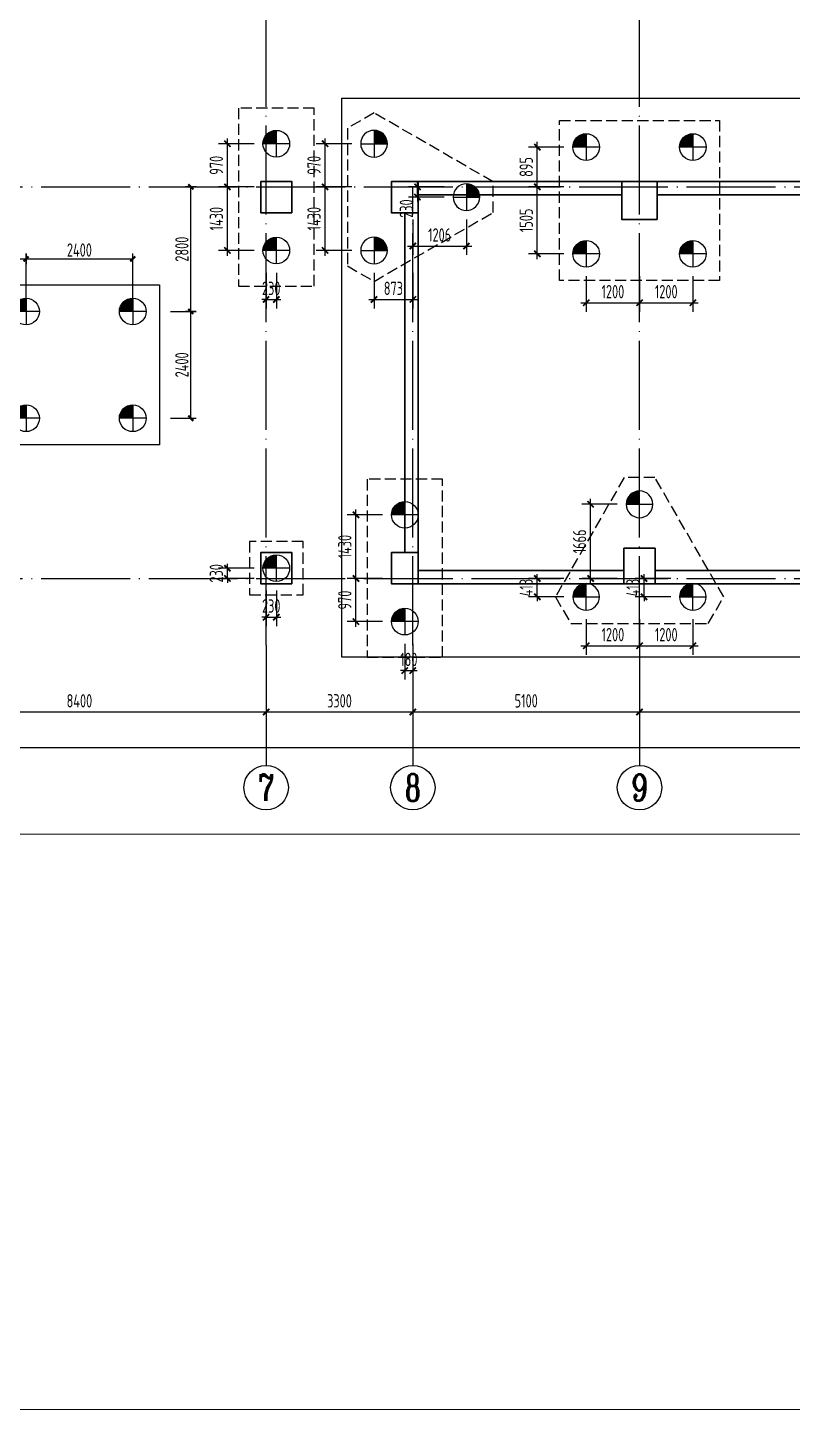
# Model space of a CAD drawing. Extents: x 2430613 to 2739493, y -1540945 to -971137.
# Drawn here: x 2493659 to 2510862, y -1109625 to -1078573 of the extents above; entities that cross this region are included whole.
import ezdxf
from ezdxf.enums import TextEntityAlignment as Align

# ---------------------------------------------------------------- set-up
doc = ezdxf.new("R2010")
doc.units = 0
doc.header["$LTSCALE"] = 1000
doc.header["$MEASUREMENT"] = 0
doc.header["$PDMODE"] = 3
doc.header["$PDSIZE"] = 50
for name, pattern in [('CONTINOUS', [0]), ('DASH', [0.35, 0.25, -0.1]), ('DOTE', [2.42, 2, -0.2, 0.02, -0.2])]:
    doc.linetypes.add(name, pattern=pattern)
doc.layers.get('0').update_dxf_attribs({"linetype": 'CONTINUOUS'})
doc.layers.get('DEFPOINTS').update_dxf_attribs({"linetype": 'CONTINUOUS'})
for name, color, linetype, lineweight in [('0S-墙-线', 30, 'CONTINUOUS', 30), ('0S-柱-线', 50, 'CONTINUOUS', 30), ('0S-轴线编号', 6, 'CONTINOUS', 18)]:
    doc.layers.add(name, color=color, linetype=linetype, lineweight=lineweight)
doc.layers.add('0S-草图', color=9, linetype='CONTINUOUS', lineweight=20, plot=False)
for name, color, linetype in [('600直径桩', 4, 'CONTINUOUS'), ('AXIS', 3, 'CONTINUOUS'), ('BASE_PILE_DIM', 3, 'CONTINUOUS'), ('DIM', 185, 'CONTINUOUS'), ('DOTE', 1, 'DOTE'), ('S1-SLAB-Finstructions', 255, 'CONTINUOUS'), ('承台', 2, 'CONTINUOUS')]:
    doc.layers.add(name, color=color, linetype=linetype)
doc.styles.add('TSSD_Axis', font='complex.shx', dxfattribs={"width": 0.7, "bigfont": 'hztxt.shx'})
doc.styles.add('TSSD_Dimension', font='Tssdeng.shx', dxfattribs={"width": 0.7, "bigfont": 'hztxt.shx'})
doc.dimstyles.new('TSSD_100_100', dxfattribs={"dimtxt": 300, "dimasz": 100, "dimexe": 200, "dimexo": 200, "dimgap": 100, "dimtad": 1, "dimdec": 0, "dimzin": 0, "dimdsep": 46, "dimtxsty": 'TSSD_Dimension', "dimblk": 'ARCHTICK', "dimcen": 0, "dimdle": 120, "dimclrt": 7, "dimazin": 0, "dimtfac": 1, "dimtdec": 0, "dimtix": 1, "dimtmove": 2, "dimatfit": 0, "dimldrblk": 'ARCHTICK', "dimfxl": 1, "dimtolj": 1, "dimtzin": 0, "dimarcsym": 0})
doc.dimstyles.new('TSSD_100_100$0', dxfattribs={"dimtxt": 300, "dimasz": 0.8, "dimexe": 100, "dimexo": 250, "dimgap": 50, "dimtad": 1, "dimrnd": 1, "dimdsep": 46, "dimtxsty": 'TSSD_Dimension', "dimblk1": 'DIMDOT', "dimblk2": 'DIMDOT', "dimsah": 1, "dimcen": 200, "dimdle": 100, "dimclrt": 7, "dimadec": 0, "dimazin": 0, "dimtfac": 1, "dimtix": 1, "dimtmove": 2, "dimatfit": 3, "dimldrblk": 'DIMDOT', "dimfxl": 1, "dimtolj": 1, "dimarcsym": 0})

# ---------------------------------------------------------------- blocks, each defined once
blk = doc.blocks.new('ts_axno')
at = {"color": 0, "linetype": 'ByBlock', "lineweight": -2}
blk.add_circle((0, 0), 0.5, dxfattribs=at)
at = {"color": 0, "linetype": 'ByBlock', "lineweight": -2, "style": 'TSSD_Axis', "width": 0.7}
blk.add_attdef('A', text='', height=0.6, dxfattribs=at).set_placement((0, 0), align=Align.MIDDLE_CENTER)
blk = doc.blocks.new('_ArchTick')
at = {"color": 0, "linetype": 'ByBlock', "const_width": 0.4}
blk.add_lwpolyline([(-0.71, -0.71), (0.71, 0.71)], dxfattribs=at)
blk = doc.blocks.new('*D1076')
at = {"layer": 'AXIS', "color": 0, "lineweight": -2, "transparency": 16777216}
for p, q in [((2490624, -1092552), (2490624, -1094152)), ((2499024, -1092552), (2499024, -1094152)), ((2490504, -1093952), (2499144, -1093952))]:
    blk.add_line(p, q, dxfattribs=at)
at = {"layer": 'DEFPOINTS', "color": 0, "transparency": 16777216}
for p in [(2490624, -1092452), (2499024, -1092452), (2499024, -1093952)]:
    blk.add_point(p, dxfattribs=at)
at = {"layer": 'AXIS', "color": 0, "lineweight": -2, "transparency": 16777216, "xscale": 100, "yscale": 100, "zscale": 100, "rotation": 180}
blk.add_blockref('_ArchTick', (2490624, -1093952), dxfattribs=at)
at = {"layer": 'AXIS', "color": 0, "lineweight": -2, "transparency": 16777216, "xscale": 100, "yscale": 100, "zscale": 100}
blk.add_blockref('_ArchTick', (2499024, -1093952), dxfattribs=at)
at = {"layer": 'AXIS', "color": 7, "transparency": 16777216, "insert": (2494824, -1093702), "char_height": 300, "attachment_point": 5, "style": 'TSSD_Dimension'}
blk.add_mtext('\\A1;8400', dxfattribs=at)
blk = doc.blocks.new('*D1077')
at = {"layer": 'AXIS', "color": 0, "lineweight": -2, "transparency": 16777216}
for p, q in [((2499024, -1092552), (2499024, -1094152)), ((2502324, -1092552), (2502324, -1094152)), ((2498904, -1093952), (2502444, -1093952))]:
    blk.add_line(p, q, dxfattribs=at)
at = {"layer": 'DEFPOINTS', "color": 0, "transparency": 16777216}
for p in [(2499024, -1092452), (2502324, -1092452), (2502324, -1093952)]:
    blk.add_point(p, dxfattribs=at)
at = {"layer": 'AXIS', "color": 0, "lineweight": -2, "transparency": 16777216, "xscale": 100, "yscale": 100, "zscale": 100, "rotation": 180}
blk.add_blockref('_ArchTick', (2499024, -1093952), dxfattribs=at)
at = {"layer": 'AXIS', "color": 0, "lineweight": -2, "transparency": 16777216, "xscale": 100, "yscale": 100, "zscale": 100}
blk.add_blockref('_ArchTick', (2502324, -1093952), dxfattribs=at)
at = {"layer": 'AXIS', "color": 7, "transparency": 16777216, "insert": (2500674, -1093702), "char_height": 300, "attachment_point": 5, "style": 'TSSD_Dimension'}
blk.add_mtext('\\A1;3300', dxfattribs=at)
blk = doc.blocks.new('*D1105')
at = {"layer": 'AXIS', "color": 0, "lineweight": -2, "transparency": 16777216}
for p, q in [((2466124, -1092552), (2466124, -1094952)), ((2569224, -1092552), (2569224, -1094952)), ((2466004, -1094752), (2569344, -1094752))]:
    blk.add_line(p, q, dxfattribs=at)
at = {"layer": 'DEFPOINTS', "color": 0, "transparency": 16777216}
for p in [(2466124, -1092452), (2569224, -1092452), (2569224, -1094752)]:
    blk.add_point(p, dxfattribs=at)
at = {"layer": 'AXIS', "color": 0, "lineweight": -2, "transparency": 16777216, "xscale": 100, "yscale": 100, "zscale": 100, "rotation": 180}
blk.add_blockref('_ArchTick', (2466124, -1094752), dxfattribs=at)
at = {"layer": 'AXIS', "color": 0, "lineweight": -2, "transparency": 16777216, "xscale": 100, "yscale": 100, "zscale": 100}
blk.add_blockref('_ArchTick', (2569224, -1094752), dxfattribs=at)
at = {"layer": 'AXIS', "color": 7, "transparency": 16777216, "insert": (2517674, -1094502), "char_height": 300, "attachment_point": 5, "style": 'TSSD_Dimension'}
blk.add_mtext('\\A1;103100', dxfattribs=at)
blk = doc.blocks.new('*D1138')
at = {"layer": 'AXIS', "color": 0, "lineweight": -2, "transparency": 16777216}
for p, q in [((2502324, -1092552), (2502324, -1094152)), ((2507424, -1092552), (2507424, -1094152)), ((2502204, -1093952), (2507544, -1093952))]:
    blk.add_line(p, q, dxfattribs=at)
at = {"layer": 'DEFPOINTS', "color": 0, "transparency": 16777216}
for p in [(2502324, -1092452), (2507424, -1092452), (2507424, -1093952)]:
    blk.add_point(p, dxfattribs=at)
at = {"layer": 'AXIS', "color": 0, "lineweight": -2, "transparency": 16777216, "xscale": 100, "yscale": 100, "zscale": 100, "rotation": 180}
blk.add_blockref('_ArchTick', (2502324, -1093952), dxfattribs=at)
at = {"layer": 'AXIS', "color": 0, "lineweight": -2, "transparency": 16777216, "xscale": 100, "yscale": 100, "zscale": 100}
blk.add_blockref('_ArchTick', (2507424, -1093952), dxfattribs=at)
at = {"layer": 'AXIS', "color": 7, "transparency": 16777216, "insert": (2504874, -1093702), "char_height": 300, "attachment_point": 5, "style": 'TSSD_Dimension'}
blk.add_mtext('\\A1;5100', dxfattribs=at)
blk = doc.blocks.new('*D1139')
at = {"layer": 'AXIS', "color": 0, "lineweight": -2, "transparency": 16777216}
for p, q in [((2507424, -1092552), (2507424, -1094152)), ((2515824, -1092552), (2515824, -1094152)), ((2507304, -1093952), (2515944, -1093952))]:
    blk.add_line(p, q, dxfattribs=at)
at = {"layer": 'DEFPOINTS', "color": 0, "transparency": 16777216}
for p in [(2507424, -1092452), (2515824, -1092452), (2515824, -1093952)]:
    blk.add_point(p, dxfattribs=at)
at = {"layer": 'AXIS', "color": 0, "lineweight": -2, "transparency": 16777216, "xscale": 100, "yscale": 100, "zscale": 100, "rotation": 180}
blk.add_blockref('_ArchTick', (2507424, -1093952), dxfattribs=at)
at = {"layer": 'AXIS', "color": 0, "lineweight": -2, "transparency": 16777216, "xscale": 100, "yscale": 100, "zscale": 100}
blk.add_blockref('_ArchTick', (2515824, -1093952), dxfattribs=at)
at = {"layer": 'AXIS', "color": 7, "transparency": 16777216, "insert": (2511624, -1093702), "char_height": 300, "attachment_point": 5, "style": 'TSSD_Dimension'}
blk.add_mtext('\\A1;8400', dxfattribs=at)
blk = doc.blocks.new('600Z')
at = {"layer": '600直径桩'}
h = blk.add_hatch(color=6, dxfattribs=at)
h.dxf.hatch_style = 1
h.paths.add_polyline_path([(-204995, -2276684, 0.414214), (-205295, -2276984), (-204995, -2276984)])
at = {"layer": '600直径桩', "color": 6}
for p, q in [((-204995, -2276684), (-204995, -2277284)), ((-204695, -2276984), (-205295, -2276984))]:
    blk.add_line(p, q, dxfattribs=at)
blk.add_circle((-204995, -2276984), 300, dxfattribs=at)
blk = doc.blocks.new('*D1764')
at = {"layer": 'BASE_PILE_DIM', "color": 0, "lineweight": -2, "transparency": 16777216}
for p, q in [((2502144, -1092422), (2502144, -1093222)), ((2502324, -1092422), (2502324, -1093222)), ((2502144, -1093022), (2502044, -1093022)), ((2502144, -1093022), (2502324, -1093022)), ((2502324, -1093022), (2502424, -1093022))]:
    blk.add_line(p, q, dxfattribs=at)
at = {"layer": 'DEFPOINTS', "color": 0, "transparency": 16777216}
for p in [(2502144, -1092222), (2502324, -1092222), (2502324, -1093022)]:
    blk.add_point(p, dxfattribs=at)
at = {"layer": 'BASE_PILE_DIM', "color": 0, "lineweight": -2, "transparency": 16777216, "xscale": 100, "yscale": 100, "zscale": 100}
blk.add_blockref('_ArchTick', (2502144, -1093022), dxfattribs=at)
at = {"layer": 'BASE_PILE_DIM', "color": 0, "lineweight": -2, "transparency": 16777216, "xscale": 100, "yscale": 100, "zscale": 100, "rotation": 180}
blk.add_blockref('_ArchTick', (2502324, -1093022), dxfattribs=at)
at = {"layer": 'BASE_PILE_DIM', "color": 7, "transparency": 16777216, "insert": (2502234, -1092772), "char_height": 300, "attachment_point": 5, "style": 'TSSD_Dimension'}
blk.add_mtext('\\A1;180', dxfattribs=at)
blk = doc.blocks.new('*D1765')
at = {"layer": 'BASE_PILE_DIM', "color": 0, "lineweight": -2, "transparency": 16777216}
for p, q in [((2498754, -1090722), (2497954, -1090722)), ((2498154, -1090722), (2498154, -1090622)), ((2498154, -1090952), (2498154, -1090722)), ((2498754, -1090952), (2497954, -1090952)), ((2498154, -1090952), (2498154, -1091052))]:
    blk.add_line(p, q, dxfattribs=at)
at = {"layer": 'DEFPOINTS', "color": 0, "transparency": 16777216}
for p in [(2498154, -1090722), (2498954, -1090722), (2498954, -1090952)]:
    blk.add_point(p, dxfattribs=at)
at = {"layer": 'BASE_PILE_DIM', "color": 0, "lineweight": -2, "transparency": 16777216, "xscale": 100, "yscale": 100, "zscale": 100}
for p, rotation in [((2498154, -1090722), 270), ((2498154, -1090952), 90)]:
    blk.add_blockref('_ArchTick', p, dxfattribs=dict(at, rotation=rotation))
at = {"layer": 'BASE_PILE_DIM', "color": 7, "transparency": 16777216, "insert": (2497904, -1090837), "char_height": 300, "attachment_point": 5, "rotation": 90, "style": 'TSSD_Dimension'}
blk.add_mtext('\\A1;230', dxfattribs=at)
blk = doc.blocks.new('*D1766')
at = {"layer": 'BASE_PILE_DIM', "color": 0, "lineweight": -2, "transparency": 16777216}
for p, q in [((2499024, -1091222), (2499024, -1092022)), ((2499254, -1091222), (2499254, -1092022)), ((2499024, -1091822), (2498924, -1091822)), ((2499024, -1091822), (2499254, -1091822)), ((2499254, -1091822), (2499354, -1091822))]:
    blk.add_line(p, q, dxfattribs=at)
at = {"layer": 'DEFPOINTS', "color": 0, "transparency": 16777216}
for p in [(2499024, -1091022), (2499254, -1091022), (2499254, -1091822)]:
    blk.add_point(p, dxfattribs=at)
at = {"layer": 'BASE_PILE_DIM', "color": 0, "lineweight": -2, "transparency": 16777216, "xscale": 100, "yscale": 100, "zscale": 100}
blk.add_blockref('_ArchTick', (2499024, -1091822), dxfattribs=at)
at = {"layer": 'BASE_PILE_DIM', "color": 0, "lineweight": -2, "transparency": 16777216, "xscale": 100, "yscale": 100, "zscale": 100, "rotation": 180}
blk.add_blockref('_ArchTick', (2499254, -1091822), dxfattribs=at)
at = {"layer": 'BASE_PILE_DIM', "color": 7, "transparency": 16777216, "insert": (2499139, -1091572), "char_height": 300, "attachment_point": 5, "style": 'TSSD_Dimension'}
blk.add_mtext('\\A1;230', dxfattribs=at)
blk = doc.blocks.new('*D1804')
at = {"layer": 'BASE_PILE_DIM', "color": 0, "lineweight": -2, "transparency": 16777216}
for p, q in [((2507424, -1084157), (2507424, -1084957)), ((2508624, -1084157), (2508624, -1084957)), ((2507304, -1084757), (2508744, -1084757))]:
    blk.add_line(p, q, dxfattribs=at)
at = {"layer": 'DEFPOINTS', "color": 0, "transparency": 16777216}
for p in [(2507424, -1083957), (2508624, -1083957), (2508624, -1084757)]:
    blk.add_point(p, dxfattribs=at)
at = {"layer": 'BASE_PILE_DIM', "color": 0, "lineweight": -2, "transparency": 16777216, "xscale": 100, "yscale": 100, "zscale": 100, "rotation": 180}
blk.add_blockref('_ArchTick', (2507424, -1084757), dxfattribs=at)
at = {"layer": 'BASE_PILE_DIM', "color": 0, "lineweight": -2, "transparency": 16777216, "xscale": 100, "yscale": 100, "zscale": 100}
blk.add_blockref('_ArchTick', (2508624, -1084757), dxfattribs=at)
at = {"layer": 'BASE_PILE_DIM', "color": 7, "transparency": 16777216, "insert": (2508024, -1084507), "char_height": 300, "attachment_point": 5, "style": 'TSSD_Dimension'}
blk.add_mtext('\\A1;1200', dxfattribs=at)
blk = doc.blocks.new('*D1805')
at = {"layer": 'BASE_PILE_DIM', "color": 0, "lineweight": -2, "transparency": 16777216}
for p, q in [((2505124, -1083777), (2505124, -1082032)), ((2505724, -1082152), (2504924, -1082152)), ((2505724, -1083657), (2504924, -1083657))]:
    blk.add_line(p, q, dxfattribs=at)
at = {"layer": 'DEFPOINTS', "color": 0, "transparency": 16777216}
for p in [(2505124, -1082152), (2505924, -1082152), (2505924, -1083657)]:
    blk.add_point(p, dxfattribs=at)
at = {"layer": 'BASE_PILE_DIM', "color": 0, "lineweight": -2, "transparency": 16777216, "xscale": 100, "yscale": 100, "zscale": 100}
for p, rotation in [((2505124, -1082152), 90), ((2505124, -1083657), 270)]:
    blk.add_blockref('_ArchTick', p, dxfattribs=dict(at, rotation=rotation))
at = {"layer": 'BASE_PILE_DIM', "color": 7, "transparency": 16777216, "insert": (2504874, -1082905), "char_height": 300, "attachment_point": 5, "rotation": 90, "style": 'TSSD_Dimension'}
blk.add_mtext('\\A1;1505', dxfattribs=at)
blk = doc.blocks.new('*D1806')
at = {"layer": 'BASE_PILE_DIM', "color": 0, "lineweight": -2, "transparency": 16777216}
for p, q in [((2506224, -1084157), (2506224, -1084957)), ((2507424, -1084157), (2507424, -1084957)), ((2506104, -1084757), (2507544, -1084757))]:
    blk.add_line(p, q, dxfattribs=at)
at = {"layer": 'DEFPOINTS', "color": 0, "transparency": 16777216}
for p in [(2506224, -1083957), (2507424, -1083957), (2507424, -1084757)]:
    blk.add_point(p, dxfattribs=at)
at = {"layer": 'BASE_PILE_DIM', "color": 0, "lineweight": -2, "transparency": 16777216, "xscale": 100, "yscale": 100, "zscale": 100, "rotation": 180}
blk.add_blockref('_ArchTick', (2506224, -1084757), dxfattribs=at)
at = {"layer": 'BASE_PILE_DIM', "color": 0, "lineweight": -2, "transparency": 16777216, "xscale": 100, "yscale": 100, "zscale": 100}
blk.add_blockref('_ArchTick', (2507424, -1084757), dxfattribs=at)
at = {"layer": 'BASE_PILE_DIM', "color": 7, "transparency": 16777216, "insert": (2506824, -1084507), "char_height": 300, "attachment_point": 5, "style": 'TSSD_Dimension'}
blk.add_mtext('\\A1;1200', dxfattribs=at)
blk = doc.blocks.new('*D1807')
at = {"layer": 'BASE_PILE_DIM', "color": 0, "lineweight": -2, "transparency": 16777216}
for p, q in [((2505124, -1082272), (2505124, -1081137)), ((2505724, -1081257), (2504924, -1081257)), ((2505724, -1082152), (2504924, -1082152))]:
    blk.add_line(p, q, dxfattribs=at)
at = {"layer": 'DEFPOINTS', "color": 0, "transparency": 16777216}
for p in [(2505124, -1081257), (2505924, -1081257), (2505924, -1082152)]:
    blk.add_point(p, dxfattribs=at)
at = {"layer": 'BASE_PILE_DIM', "color": 0, "lineweight": -2, "transparency": 16777216, "xscale": 100, "yscale": 100, "zscale": 100}
for p, rotation in [((2505124, -1081257), 90), ((2505124, -1082152), 270)]:
    blk.add_blockref('_ArchTick', p, dxfattribs=dict(at, rotation=rotation))
at = {"layer": 'BASE_PILE_DIM', "color": 7, "transparency": 16777216, "insert": (2504874, -1081705), "char_height": 300, "attachment_point": 5, "rotation": 90, "style": 'TSSD_Dimension'}
blk.add_mtext('\\A1;895', dxfattribs=at)
blk = doc.blocks.new('*D1808')
at = {"layer": 'BASE_PILE_DIM', "color": 0, "lineweight": -2, "transparency": 16777216}
for p, q in [((2498154, -1083702), (2498154, -1082032)), ((2498754, -1082152), (2497954, -1082152)), ((2498754, -1083582), (2497954, -1083582))]:
    blk.add_line(p, q, dxfattribs=at)
at = {"layer": 'DEFPOINTS', "color": 0, "transparency": 16777216}
for p in [(2498154, -1082152), (2498954, -1082152), (2498954, -1083582)]:
    blk.add_point(p, dxfattribs=at)
at = {"layer": 'BASE_PILE_DIM', "color": 0, "lineweight": -2, "transparency": 16777216, "xscale": 100, "yscale": 100, "zscale": 100}
for p, rotation in [((2498154, -1082152), 90), ((2498154, -1083582), 270)]:
    blk.add_blockref('_ArchTick', p, dxfattribs=dict(at, rotation=rotation))
at = {"layer": 'BASE_PILE_DIM', "color": 7, "transparency": 16777216, "insert": (2497904, -1082867), "char_height": 300, "attachment_point": 5, "rotation": 90, "style": 'TSSD_Dimension'}
blk.add_mtext('\\A1;1430', dxfattribs=at)
blk = doc.blocks.new('*D1809')
at = {"layer": 'BASE_PILE_DIM', "color": 0, "lineweight": -2, "transparency": 16777216}
for p, q in [((2499024, -1084082), (2499024, -1084882)), ((2499254, -1084082), (2499254, -1084882)), ((2499024, -1084682), (2498924, -1084682)), ((2499024, -1084682), (2499254, -1084682)), ((2499254, -1084682), (2499354, -1084682))]:
    blk.add_line(p, q, dxfattribs=at)
at = {"layer": 'DEFPOINTS', "color": 0, "transparency": 16777216}
for p in [(2499024, -1083882), (2499254, -1083882), (2499254, -1084682)]:
    blk.add_point(p, dxfattribs=at)
at = {"layer": 'BASE_PILE_DIM', "color": 0, "lineweight": -2, "transparency": 16777216, "xscale": 100, "yscale": 100, "zscale": 100}
blk.add_blockref('_ArchTick', (2499024, -1084682), dxfattribs=at)
at = {"layer": 'BASE_PILE_DIM', "color": 0, "lineweight": -2, "transparency": 16777216, "xscale": 100, "yscale": 100, "zscale": 100, "rotation": 180}
blk.add_blockref('_ArchTick', (2499254, -1084682), dxfattribs=at)
at = {"layer": 'BASE_PILE_DIM', "color": 7, "transparency": 16777216, "insert": (2499139, -1084432), "char_height": 300, "attachment_point": 5, "style": 'TSSD_Dimension'}
blk.add_mtext('\\A1;230', dxfattribs=at)
blk = doc.blocks.new('*D1810')
at = {"layer": 'BASE_PILE_DIM', "color": 0, "lineweight": -2, "transparency": 16777216}
for p, q in [((2498754, -1081182), (2497954, -1081182)), ((2498154, -1082272), (2498154, -1081062)), ((2498754, -1082152), (2497954, -1082152))]:
    blk.add_line(p, q, dxfattribs=at)
at = {"layer": 'DEFPOINTS', "color": 0, "transparency": 16777216}
for p in [(2498154, -1081182), (2498954, -1081182), (2498954, -1082152)]:
    blk.add_point(p, dxfattribs=at)
at = {"layer": 'BASE_PILE_DIM', "color": 0, "lineweight": -2, "transparency": 16777216, "xscale": 100, "yscale": 100, "zscale": 100}
for p, rotation in [((2498154, -1081182), 90), ((2498154, -1082152), 270)]:
    blk.add_blockref('_ArchTick', p, dxfattribs=dict(at, rotation=rotation))
at = {"layer": 'BASE_PILE_DIM', "color": 7, "transparency": 16777216, "insert": (2497904, -1081667), "char_height": 300, "attachment_point": 5, "rotation": 90, "style": 'TSSD_Dimension'}
blk.add_mtext('\\A1;970', dxfattribs=at)
blk = doc.blocks.new('*D1960')
at = {"layer": 'BASE_PILE_DIM', "color": 0, "lineweight": -2, "transparency": 16777216}
for p, q in [((2502429, -1082152), (2502429, -1082052)), ((2503029, -1082152), (2502229, -1082152)), ((2503029, -1082382), (2502229, -1082382)), ((2502429, -1082382), (2502429, -1082152)), ((2502429, -1082382), (2502429, -1082482))]:
    blk.add_line(p, q, dxfattribs=at)
at = {"layer": 'DEFPOINTS', "color": 0, "transparency": 16777216}
for p in [(2502429, -1082152), (2503229, -1082152), (2503229, -1082382)]:
    blk.add_point(p, dxfattribs=at)
at = {"layer": 'BASE_PILE_DIM', "color": 0, "lineweight": -2, "transparency": 16777216, "xscale": 100, "yscale": 100, "zscale": 100}
for p, rotation in [((2502429, -1082152), 270), ((2502429, -1082382), 90)]:
    blk.add_blockref('_ArchTick', p, dxfattribs=dict(at, rotation=rotation))
at = {"layer": 'BASE_PILE_DIM', "color": 7, "transparency": 16777216, "insert": (2502179, -1082640), "char_height": 300, "attachment_point": 5, "rotation": 90, "style": 'TSSD_Dimension'}
blk.add_mtext('\\A1;230', dxfattribs=at)
blk = doc.blocks.new('*D1961')
at = {"layer": 'BASE_PILE_DIM', "color": 0, "lineweight": -2, "transparency": 16777216}
for p, q in [((2502324, -1082882), (2502324, -1083682)), ((2503529, -1082882), (2503529, -1083682)), ((2502204, -1083482), (2503649, -1083482))]:
    blk.add_line(p, q, dxfattribs=at)
at = {"layer": 'DEFPOINTS', "color": 0, "transparency": 16777216}
for p in [(2502324, -1082682), (2503529, -1082682), (2503529, -1083482)]:
    blk.add_point(p, dxfattribs=at)
at = {"layer": 'BASE_PILE_DIM', "color": 0, "lineweight": -2, "transparency": 16777216, "xscale": 100, "yscale": 100, "zscale": 100, "rotation": 180}
blk.add_blockref('_ArchTick', (2502324, -1083482), dxfattribs=at)
at = {"layer": 'BASE_PILE_DIM', "color": 0, "lineweight": -2, "transparency": 16777216, "xscale": 100, "yscale": 100, "zscale": 100}
blk.add_blockref('_ArchTick', (2503529, -1083482), dxfattribs=at)
at = {"layer": 'BASE_PILE_DIM', "color": 7, "transparency": 16777216, "insert": (2502926, -1083232), "char_height": 300, "attachment_point": 5, "style": 'TSSD_Dimension'}
blk.add_mtext('\\A1;1206', dxfattribs=at)
blk = doc.blocks.new('*D1962')
at = {"layer": 'BASE_PILE_DIM', "color": 0, "lineweight": -2, "transparency": 16777216}
for p, q in [((2500351, -1083702), (2500351, -1082032)), ((2500951, -1082152), (2500151, -1082152)), ((2500951, -1083582), (2500151, -1083582))]:
    blk.add_line(p, q, dxfattribs=at)
at = {"layer": 'DEFPOINTS', "color": 0, "transparency": 16777216}
for p in [(2500351, -1082152), (2501151, -1082152), (2501151, -1083582)]:
    blk.add_point(p, dxfattribs=at)
at = {"layer": 'BASE_PILE_DIM', "color": 0, "lineweight": -2, "transparency": 16777216, "xscale": 100, "yscale": 100, "zscale": 100}
for p, rotation in [((2500351, -1082152), 90), ((2500351, -1083582), 270)]:
    blk.add_blockref('_ArchTick', p, dxfattribs=dict(at, rotation=rotation))
at = {"layer": 'BASE_PILE_DIM', "color": 7, "transparency": 16777216, "insert": (2500101, -1082867), "char_height": 300, "attachment_point": 5, "rotation": 90, "style": 'TSSD_Dimension'}
blk.add_mtext('\\A1;1430', dxfattribs=at)
blk = doc.blocks.new('*D1963')
at = {"layer": 'BASE_PILE_DIM', "color": 0, "lineweight": -2, "transparency": 16777216}
for p, q in [((2501451, -1084082), (2501451, -1084882)), ((2502324, -1084082), (2502324, -1084882)), ((2501331, -1084682), (2502444, -1084682))]:
    blk.add_line(p, q, dxfattribs=at)
at = {"layer": 'DEFPOINTS', "color": 0, "transparency": 16777216}
for p in [(2501451, -1083882), (2502324, -1083882), (2502324, -1084682)]:
    blk.add_point(p, dxfattribs=at)
at = {"layer": 'BASE_PILE_DIM', "color": 0, "lineweight": -2, "transparency": 16777216, "xscale": 100, "yscale": 100, "zscale": 100, "rotation": 180}
blk.add_blockref('_ArchTick', (2501451, -1084682), dxfattribs=at)
at = {"layer": 'BASE_PILE_DIM', "color": 0, "lineweight": -2, "transparency": 16777216, "xscale": 100, "yscale": 100, "zscale": 100}
blk.add_blockref('_ArchTick', (2502324, -1084682), dxfattribs=at)
at = {"layer": 'BASE_PILE_DIM', "color": 7, "transparency": 16777216, "insert": (2501887, -1084432), "char_height": 300, "attachment_point": 5, "style": 'TSSD_Dimension'}
blk.add_mtext('\\A1;873', dxfattribs=at)
blk = doc.blocks.new('*D1964')
at = {"layer": 'BASE_PILE_DIM', "color": 0, "lineweight": -2, "transparency": 16777216}
for p, q in [((2500951, -1081182), (2500151, -1081182)), ((2500351, -1082272), (2500351, -1081062)), ((2500951, -1082152), (2500151, -1082152))]:
    blk.add_line(p, q, dxfattribs=at)
at = {"layer": 'DEFPOINTS', "color": 0, "transparency": 16777216}
for p in [(2500351, -1081182), (2501151, -1081182), (2501151, -1082152)]:
    blk.add_point(p, dxfattribs=at)
at = {"layer": 'BASE_PILE_DIM', "color": 0, "lineweight": -2, "transparency": 16777216, "xscale": 100, "yscale": 100, "zscale": 100}
for p, rotation in [((2500351, -1081182), 90), ((2500351, -1082152), 270)]:
    blk.add_blockref('_ArchTick', p, dxfattribs=dict(at, rotation=rotation))
at = {"layer": 'BASE_PILE_DIM', "color": 7, "transparency": 16777216, "insert": (2500101, -1081667), "char_height": 300, "attachment_point": 5, "rotation": 90, "style": 'TSSD_Dimension'}
blk.add_mtext('\\A1;970', dxfattribs=at)
blk = doc.blocks.new('*D1974')
at = {"layer": 'BASE_PILE_DIM', "color": 0, "lineweight": -2, "transparency": 16777216}
for p, q in [((2506924, -1089286), (2506124, -1089286)), ((2506324, -1091072), (2506324, -1089166)), ((2506924, -1090952), (2506124, -1090952))]:
    blk.add_line(p, q, dxfattribs=at)
at = {"layer": 'DEFPOINTS', "color": 0, "transparency": 16777216}
for p in [(2506324, -1089286), (2507124, -1089286), (2507124, -1090952)]:
    blk.add_point(p, dxfattribs=at)
at = {"layer": 'BASE_PILE_DIM', "color": 0, "lineweight": -2, "transparency": 16777216, "xscale": 100, "yscale": 100, "zscale": 100}
for p, rotation in [((2506324, -1089286), 90), ((2506324, -1090952), 270)]:
    blk.add_blockref('_ArchTick', p, dxfattribs=dict(at, rotation=rotation))
at = {"layer": 'BASE_PILE_DIM', "color": 7, "transparency": 16777216, "insert": (2506074, -1090119), "char_height": 300, "attachment_point": 5, "rotation": 90, "style": 'TSSD_Dimension'}
blk.add_mtext('\\A1;1666', dxfattribs=at)
blk = doc.blocks.new('*D1975')
at = {"layer": 'BASE_PILE_DIM', "color": 0, "lineweight": -2, "transparency": 16777216}
for p, q in [((2508124, -1090952), (2507324, -1090952)), ((2507524, -1090952), (2507524, -1090852)), ((2507524, -1091365), (2507524, -1090952)), ((2508124, -1091365), (2507324, -1091365)), ((2507524, -1091365), (2507524, -1091465))]:
    blk.add_line(p, q, dxfattribs=at)
at = {"layer": 'DEFPOINTS', "color": 0, "transparency": 16777216}
for p in [(2507524, -1090952), (2508324, -1090952), (2508324, -1091365)]:
    blk.add_point(p, dxfattribs=at)
at = {"layer": 'BASE_PILE_DIM', "color": 0, "lineweight": -2, "transparency": 16777216, "xscale": 100, "yscale": 100, "zscale": 100}
for p, rotation in [((2507524, -1090952), 270), ((2507524, -1091365), 90)]:
    blk.add_blockref('_ArchTick', p, dxfattribs=dict(at, rotation=rotation))
at = {"layer": 'BASE_PILE_DIM', "color": 7, "transparency": 16777216, "insert": (2507274, -1091159), "char_height": 300, "attachment_point": 5, "rotation": 90, "style": 'TSSD_Dimension'}
blk.add_mtext('\\A1;413', dxfattribs=at)
blk = doc.blocks.new('*D1976')
at = {"layer": 'BASE_PILE_DIM', "color": 0, "lineweight": -2, "transparency": 16777216}
for p, q in [((2507424, -1091865), (2507424, -1092665)), ((2508624, -1091865), (2508624, -1092665)), ((2507304, -1092465), (2508744, -1092465))]:
    blk.add_line(p, q, dxfattribs=at)
at = {"layer": 'DEFPOINTS', "color": 0, "transparency": 16777216}
for p in [(2507424, -1091665), (2508624, -1091665), (2508624, -1092465)]:
    blk.add_point(p, dxfattribs=at)
at = {"layer": 'BASE_PILE_DIM', "color": 0, "lineweight": -2, "transparency": 16777216, "xscale": 100, "yscale": 100, "zscale": 100, "rotation": 180}
blk.add_blockref('_ArchTick', (2507424, -1092465), dxfattribs=at)
at = {"layer": 'BASE_PILE_DIM', "color": 0, "lineweight": -2, "transparency": 16777216, "xscale": 100, "yscale": 100, "zscale": 100}
blk.add_blockref('_ArchTick', (2508624, -1092465), dxfattribs=at)
at = {"layer": 'BASE_PILE_DIM', "color": 7, "transparency": 16777216, "insert": (2508024, -1092215), "char_height": 300, "attachment_point": 5, "style": 'TSSD_Dimension'}
blk.add_mtext('\\A1;1200', dxfattribs=at)
blk = doc.blocks.new('*D1977')
at = {"layer": 'BASE_PILE_DIM', "color": 0, "lineweight": -2, "transparency": 16777216}
for p, q in [((2505724, -1090952), (2504924, -1090952)), ((2505124, -1090952), (2505124, -1090852)), ((2505124, -1091365), (2505124, -1090952)), ((2505724, -1091365), (2504924, -1091365)), ((2505124, -1091365), (2505124, -1091465))]:
    blk.add_line(p, q, dxfattribs=at)
at = {"layer": 'DEFPOINTS', "color": 0, "transparency": 16777216}
for p in [(2505124, -1090952), (2505924, -1090952), (2505924, -1091365)]:
    blk.add_point(p, dxfattribs=at)
at = {"layer": 'BASE_PILE_DIM', "color": 0, "lineweight": -2, "transparency": 16777216, "xscale": 100, "yscale": 100, "zscale": 100}
for p, rotation in [((2505124, -1090952), 270), ((2505124, -1091365), 90)]:
    blk.add_blockref('_ArchTick', p, dxfattribs=dict(at, rotation=rotation))
at = {"layer": 'BASE_PILE_DIM', "color": 7, "transparency": 16777216, "insert": (2504874, -1091159), "char_height": 300, "attachment_point": 5, "rotation": 90, "style": 'TSSD_Dimension'}
blk.add_mtext('\\A1;413', dxfattribs=at)
blk = doc.blocks.new('*D1978')
at = {"layer": 'BASE_PILE_DIM', "color": 0, "lineweight": -2, "transparency": 16777216}
for p, q in [((2506224, -1091865), (2506224, -1092665)), ((2507424, -1091865), (2507424, -1092665)), ((2506104, -1092465), (2507544, -1092465))]:
    blk.add_line(p, q, dxfattribs=at)
at = {"layer": 'DEFPOINTS', "color": 0, "transparency": 16777216}
for p in [(2506224, -1091665), (2507424, -1091665), (2507424, -1092465)]:
    blk.add_point(p, dxfattribs=at)
at = {"layer": 'BASE_PILE_DIM', "color": 0, "lineweight": -2, "transparency": 16777216, "xscale": 100, "yscale": 100, "zscale": 100, "rotation": 180}
blk.add_blockref('_ArchTick', (2506224, -1092465), dxfattribs=at)
at = {"layer": 'BASE_PILE_DIM', "color": 0, "lineweight": -2, "transparency": 16777216, "xscale": 100, "yscale": 100, "zscale": 100}
blk.add_blockref('_ArchTick', (2507424, -1092465), dxfattribs=at)
at = {"layer": 'BASE_PILE_DIM', "color": 7, "transparency": 16777216, "insert": (2506824, -1092215), "char_height": 300, "attachment_point": 5, "style": 'TSSD_Dimension'}
blk.add_mtext('\\A1;1200', dxfattribs=at)
blk = doc.blocks.new('*D2832')
at = {"layer": 'BASE_PILE_DIM', "color": 0, "lineweight": -2, "transparency": 16777216}
for p, q in [((2501044, -1092042), (2501044, -1090832)), ((2501644, -1090952), (2500844, -1090952)), ((2501644, -1091922), (2500844, -1091922))]:
    blk.add_line(p, q, dxfattribs=at)
at = {"layer": 'DEFPOINTS', "color": 0, "transparency": 16777216}
for p in [(2501044, -1090952), (2501844, -1090952), (2501844, -1091922)]:
    blk.add_point(p, dxfattribs=at)
at = {"layer": 'BASE_PILE_DIM', "color": 0, "lineweight": -2, "transparency": 16777216, "xscale": 100, "yscale": 100, "zscale": 100}
for p, rotation in [((2501044, -1090952), 90), ((2501044, -1091922), 270)]:
    blk.add_blockref('_ArchTick', p, dxfattribs=dict(at, rotation=rotation))
at = {"layer": 'BASE_PILE_DIM', "color": 7, "transparency": 16777216, "insert": (2500794, -1091437), "char_height": 300, "attachment_point": 5, "rotation": 90, "style": 'TSSD_Dimension'}
blk.add_mtext('\\A1;970', dxfattribs=at)
blk = doc.blocks.new('*D2833')
at = {"layer": 'BASE_PILE_DIM', "color": 0, "lineweight": -2, "transparency": 16777216}
for p, q in [((2501644, -1089522), (2500844, -1089522)), ((2501044, -1091072), (2501044, -1089402)), ((2501644, -1090952), (2500844, -1090952))]:
    blk.add_line(p, q, dxfattribs=at)
at = {"layer": 'DEFPOINTS', "color": 0, "transparency": 16777216}
for p in [(2501044, -1089522), (2501844, -1089522), (2501844, -1090952)]:
    blk.add_point(p, dxfattribs=at)
at = {"layer": 'BASE_PILE_DIM', "color": 0, "lineweight": -2, "transparency": 16777216, "xscale": 100, "yscale": 100, "zscale": 100}
for p, rotation in [((2501044, -1089522), 90), ((2501044, -1090952), 270)]:
    blk.add_blockref('_ArchTick', p, dxfattribs=dict(at, rotation=rotation))
at = {"layer": 'BASE_PILE_DIM', "color": 7, "transparency": 16777216, "insert": (2500794, -1090237), "char_height": 300, "attachment_point": 5, "rotation": 90, "style": 'TSSD_Dimension'}
blk.add_mtext('\\A1;1430', dxfattribs=at)
blk = doc.blocks.new('DIMDOT')
blk.add_line((0, -150), (0, 150))
at = {"const_width": 60}
blk.add_lwpolyline([(-71, -71), (71, 71)], dxfattribs=at)
blk = doc.blocks.new('*D2911')
at = {"layer": 'DEFPOINTS', "color": 0, "transparency": 16777216}
for p in [(2496624, -1084952), (2497329, -1084952), (2496624, -1087352)]:
    blk.add_point(p, dxfattribs=at)
at = {"layer": 'DIM', "color": 0, "lineweight": -2, "transparency": 16777216}
for p, q in [((2496874, -1084952), (2497429, -1084952)), ((2497329, -1087351), (2497329, -1084953)), ((2496874, -1087352), (2497429, -1087352))]:
    blk.add_line(p, q, dxfattribs=at)
at = {"layer": 'DIM', "color": 0, "lineweight": -2, "transparency": 16777216, "xscale": 0.8, "yscale": 0.8, "zscale": 0.8}
for p, rotation in [((2497329, -1084952), 90), ((2497329, -1087352), 270)]:
    blk.add_blockref('DIMDOT', p, dxfattribs=dict(at, rotation=rotation))
at = {"layer": 'DIM', "color": 7, "transparency": 16777216, "insert": (2497129, -1086152), "char_height": 300, "attachment_point": 5, "rotation": 90, "style": 'TSSD_Dimension'}
blk.add_mtext('\\A1;2400', dxfattribs=at)
blk = doc.blocks.new('*D2912')
at = {"layer": 'DEFPOINTS', "color": 0, "transparency": 16777216}
for p in [(2496624, -1082152), (2497329, -1082152), (2496624, -1084952)]:
    blk.add_point(p, dxfattribs=at)
at = {"layer": 'DIM', "color": 0, "lineweight": -2, "transparency": 16777216}
for p, q in [((2496874, -1082152), (2497429, -1082152)), ((2497329, -1084951), (2497329, -1082153)), ((2496874, -1084952), (2497429, -1084952))]:
    blk.add_line(p, q, dxfattribs=at)
at = {"layer": 'DIM', "color": 0, "lineweight": -2, "transparency": 16777216, "xscale": 0.8, "yscale": 0.8, "zscale": 0.8}
for p, rotation in [((2497329, -1082152), 90), ((2497329, -1084952), 270)]:
    blk.add_blockref('DIMDOT', p, dxfattribs=dict(at, rotation=rotation))
at = {"layer": 'DIM', "color": 7, "transparency": 16777216, "insert": (2497129, -1083552), "char_height": 300, "attachment_point": 5, "rotation": 90, "style": 'TSSD_Dimension'}
blk.add_mtext('\\A1;2800', dxfattribs=at)
blk = doc.blocks.new('*D2913')
at = {"layer": 'DEFPOINTS', "color": 0, "transparency": 16777216}
for p in [(2496024, -1083771), (2493624, -1084952), (2496024, -1084952)]:
    blk.add_point(p, dxfattribs=at)
at = {"layer": 'DIM', "color": 0, "lineweight": -2, "transparency": 16777216}
for p, q in [((2493624, -1084702), (2493624, -1083671)), ((2496024, -1084702), (2496024, -1083671)), ((2493624, -1083771), (2496023, -1083771))]:
    blk.add_line(p, q, dxfattribs=at)
at = {"layer": 'DIM', "color": 0, "lineweight": -2, "transparency": 16777216, "xscale": 0.8, "yscale": 0.8, "zscale": 0.8, "rotation": 180}
blk.add_blockref('DIMDOT', (2493624, -1083771), dxfattribs=at)
at = {"layer": 'DIM', "color": 0, "lineweight": -2, "transparency": 16777216, "xscale": 0.8, "yscale": 0.8, "zscale": 0.8}
blk.add_blockref('DIMDOT', (2496024, -1083771), dxfattribs=at)
at = {"layer": 'DIM', "color": 7, "transparency": 16777216, "insert": (2494824, -1083571), "char_height": 300, "attachment_point": 5, "style": 'TSSD_Dimension'}
blk.add_mtext('\\A1;2400', dxfattribs=at)
blk = doc.blocks.new('*D2914')
at = {"layer": 'DEFPOINTS', "color": 0, "transparency": 16777216}
for p in [(2493624, -1083771), (2490624, -1084952), (2493624, -1084952)]:
    blk.add_point(p, dxfattribs=at)
at = {"layer": 'DIM', "color": 0, "lineweight": -2, "transparency": 16777216}
for p, q in [((2490624, -1084702), (2490624, -1083671)), ((2493624, -1084702), (2493624, -1083671)), ((2490624, -1083771), (2493623, -1083771))]:
    blk.add_line(p, q, dxfattribs=at)
at = {"layer": 'DIM', "color": 0, "lineweight": -2, "transparency": 16777216, "xscale": 0.8, "yscale": 0.8, "zscale": 0.8, "rotation": 180}
blk.add_blockref('DIMDOT', (2490624, -1083771), dxfattribs=at)
at = {"layer": 'DIM', "color": 0, "lineweight": -2, "transparency": 16777216, "xscale": 0.8, "yscale": 0.8, "zscale": 0.8}
blk.add_blockref('DIMDOT', (2493624, -1083771), dxfattribs=at)
at = {"layer": 'DIM', "color": 7, "transparency": 16777216, "insert": (2492124, -1083571), "char_height": 300, "attachment_point": 5, "style": 'TSSD_Dimension'}
blk.add_mtext('\\A1;3000', dxfattribs=at)

msp = doc.modelspace()

# ---------------------------------------------------------------- linework, layer by layer
at = {"layer": '0S-墙-线'}
for p, q in [((2502443.644, -1082032.126), (2507023.644, -1082032.126)), ((2507823.644, -1082032.126), (2515423.644, -1082032.126)), ((2502443.644, -1082332.126), (2507023.644, -1082332.126)), ((2507823.644, -1082332.126), (2515423.644, -1082332.126)), ((2502143.644, -1090372.125), (2502143.644, -1082732.126)), ((2502443.644, -1090372.125), (2502443.644, -1082732.126)), ((2507073.644, -1090772.126), (2502443.644, -1090772.126)), ((2515473.644, -1090772.126), (2507773.644, -1090772.126)), ((2507073.644, -1091072.126), (2502443.644, -1091072.126)), ((2515473.644, -1091072.126), (2507773.644, -1091072.126))]:
    msp.add_line(p, q, dxfattribs=at)
at = {"layer": '0S-柱-线'}
for points in [[(2499603.644, -1082732.126), (2499603.644, -1082032.126), (2498903.644, -1082032.126), (2498903.644, -1082732.126)], [(2502443.644, -1082732.126), (2502443.644, -1082032.126), (2501843.644, -1082032.126), (2501843.644, -1082732.126)], [(2507823.644, -1082882.126), (2507823.644, -1082032.126), (2507023.644, -1082032.126), (2507023.644, -1082882.126)], [(2499603.644, -1091072.125), (2499603.644, -1090372.125), (2498903.644, -1090372.125), (2498903.644, -1091072.125)], [(2502443.644, -1091072.125), (2502443.644, -1090372.125), (2501843.644, -1090372.125), (2501843.644, -1091072.125)], [(2507773.644, -1091072.125), (2507773.644, -1090272.125), (2507073.644, -1090272.125), (2507073.644, -1091072.125)]]:
    msp.add_lwpolyline(points, close=True, dxfattribs=at)
at = {"layer": '0S-草图'}
for points in [[(2449697.34, -1031698.152), (2586822.34, -1031698.152), (2586822.34, -1096698.152), (2449697.34, -1096698.152)], [(2449697.34, -1096698.152), (2586822.34, -1096698.152), (2586822.34, -1109624.906), (2449697.34, -1109624.906)]]:
    msp.add_lwpolyline(points, close=True, dxfattribs=at)
at = {"layer": 'AXIS'}
for p, q in [((2499023.644, -1092452.126), (2499023.644, -1095152.126)), ((2502323.644, -1092452.126), (2502323.644, -1095152.126)), ((2507423.644, -1092452.126), (2507423.644, -1095152.126))]:
    msp.add_line(p, q, dxfattribs=at)
at = {"layer": 'DOTE'}
for p, q in [((2499023.644, -1092452.126), (2499023.644, -975252.126)), ((2507423.644, -1092452.126), (2507423.644, -975252.126)), ((2462503.644, -1082152.126), (2570723.644, -1082152.126)), ((2502323.644, -1092452.126), (2502323.644, -1082152.126)), ((2462503.644, -1090952.126), (2570723.644, -1090952.126))]:
    msp.add_line(p, q, dxfattribs=at)
at = {"layer": 'S1-SLAB-Finstructions', "color": 2}
msp.add_lwpolyline([(2500723.644, -1080157.126), (2559523.644, -1080157.126), (2559523.644, -1092722.125), (2500723.644, -1092722.125)], close=True, dxfattribs=at)
at = {"layer": '承台', "color": 251, "linetype": 'DASH'}
for points in [[(2500103.644, -1084382.125), (2500103.644, -1080382.125), (2498403.644, -1080382.125), (2498403.644, -1084382.125)], [(2501450.823, -1080489.305), (2500850.823, -1080835.716), (2500850.823, -1083928.536), (2501450.823, -1084274.946), (2504129.284, -1082728.536), (2504129.284, -1082035.716)], [(2509223.644, -1084257.125), (2505623.644, -1084257.125), (2505623.644, -1080657.125), (2509223.644, -1080657.125)], [(2502993.644, -1092722.125), (2502993.644, -1088722.125), (2501293.644, -1088722.125), (2501293.644, -1092722.125)], [(2505530.823, -1091364.946), (2505877.233, -1091964.946), (2508970.054, -1091964.946), (2509316.464, -1091364.946), (2507770.054, -1088686.485), (2507077.233, -1088686.485)], [(2499853.644, -1091322.125), (2499853.644, -1090122.125), (2498653.644, -1090122.125), (2498653.644, -1091322.125)]]:
    msp.add_lwpolyline(points, close=True, dxfattribs=at)
at = {"layer": '承台', "color": 2}
msp.add_lwpolyline([(2496623.644, -1087952.126), (2493023.644, -1087952.126), (2493023.644, -1084352.126), (2496623.644, -1084352.126)], close=True, dxfattribs=at)

# ---------------------------------------------------------------- block references
at = {"layer": '600直径桩', "color": 6}
for p in [(2704248.307, 1195801.784), (2711218.307, 1195726.784), (2713618.307, 1195726.784), (2704248.307, 1193401.784), (2711218.307, 1193326.784), (2713618.307, 1193326.784), (2698618.307, 1192031.783), (2701018.307, 1192031.783), (2698618.307, 1189631.783), (2701018.307, 1189631.783), (2707138.307, 1187461.784), (2704248.307, 1186261.784), (2707138.307, 1185061.784)]:
    msp.add_blockref('600Z', p, dxfattribs=at)
at = {"layer": '600直径桩', "color": 6, "xscale": -1}
for p in [(2296456.16, 1195801.783), (2298534.621, 1194601.783), (2296456.16, 1193401.783)]:
    msp.add_blockref('600Z', p, dxfattribs=at)
at = {"layer": '600直径桩', "color": 6, "xscale": -1, "rotation": 90}
for p in [(230439.735, -1294281.148), (229239.735, -1296359.609), (231639.735, -1296359.609)]:
    msp.add_blockref('600Z', p, dxfattribs=at)
at = {"layer": 'AXIS'}
ref = msp.add_blockref('ts_axno', (2499023.644, -1095652.126), dxfattribs=dict(at, xscale=1000, yscale=1000, zscale=1000))
ref.add_attrib('7', '7', dxfattribs={"layer": '0S-轴线编号', "height": 600, "style": 'TSSD_Axis', "width": 0.7}).set_placement((2499023.644, -1095652.126), align=Align.MIDDLE_CENTER)
ref = msp.add_blockref('ts_axno', (2502323.644, -1095652.126), dxfattribs=dict(at, xscale=1000, yscale=1000, zscale=1000))
ref.add_attrib('8', '8', dxfattribs={"layer": '0S-轴线编号', "height": 600, "style": 'TSSD_Axis', "width": 0.7}).set_placement((2502323.644, -1095652.126), align=Align.MIDDLE_CENTER)
ref = msp.add_blockref('ts_axno', (2507423.644, -1095652.126), dxfattribs=dict(at, xscale=1000, yscale=1000, zscale=1000))
ref.add_attrib('9', '9', dxfattribs={"layer": '0S-轴线编号', "height": 600, "style": 'TSSD_Axis', "width": 0.7}).set_placement((2507423.644, -1095652.126), align=Align.MIDDLE_CENTER)

# ---------------------------------------------------------------- dimensions: what is measured, and where the dimension line sits
for base, p1, p2, picture, middle in [((2569223.644, -1094752.126), (2466123.644, -1092452.126), (2569223.644, -1092452.126), '*D1105', (2517673.644, -1094502.126)), ((2499023.644, -1093952.126), (2490623.644, -1092452.126), (2499023.644, -1092452.126), '*D1076', (2494823.644, -1093702.126)), ((2502323.644, -1093952.126), (2499023.644, -1092452.126), (2502323.644, -1092452.126), '*D1077', (2500673.644, -1093702.126)), ((2507423.644, -1093952.126), (2502323.644, -1092452.126), (2507423.644, -1092452.126), '*D1138', (2504873.644, -1093702.126)), ((2515823.644, -1093952.126), (2507423.644, -1092452.126), (2515823.644, -1092452.126), '*D1139', (2511623.644, -1093702.126))]:
    dim = msp.add_linear_dim(base=base, p1=p1, p2=p2, angle=180, dimstyle='TSSD_100_100$0', override={"dimasz": 100, "dimexe": 200, "dimexo": 100, "dimgap": 100, "dimdec": 0, "dimrnd": 0, "dimzin": 0, "dimblk": 'ArchTick', "dimsah": 0, "dimcen": 0, "dimdle": 120, "dimadec": 2, "dimtdec": 0, "dimatfit": 0, "dimldrblk": 'ArchTick', "dimtzin": 0}, dxfattribs=at)
    dim.commit()
    dim.dimension.update_dxf_attribs({"geometry": picture, "text_midpoint": middle})
at = {"layer": 'BASE_PILE_DIM', "color": 3}
for base, p1, p2, picture, middle in [((2498153.644, -1081182.125), (2498953.644, -1082152.126), (2498953.644, -1081182.125), '*D1810', (2497903.644, -1081667.125)), ((2500350.823, -1081182.126), (2501150.823, -1082152.126), (2501150.823, -1081182.126), '*D1964', (2500100.823, -1081667.126)), ((2505123.644, -1081257.125), (2505923.644, -1082152.126), (2505923.644, -1081257.125), '*D1807', (2504873.644, -1081704.625)), ((2498153.644, -1082152.126), (2498953.644, -1083582.125), (2498953.644, -1082152.126), '*D1808', (2497903.644, -1082867.125)), ((2500350.823, -1082152.126), (2501150.823, -1083582.126), (2501150.823, -1082152.126), '*D1962', (2500100.823, -1082867.126)), ((2505123.644, -1082152.126), (2505923.644, -1083657.125), (2505923.644, -1082152.126), '*D1805', (2504873.644, -1082904.625)), ((2506323.644, -1089286.485), (2507123.644, -1090952.126), (2507123.644, -1089286.485), '*D1974', (2506073.644, -1090119.305)), ((2501043.644, -1089522.125), (2501843.644, -1090952.126), (2501843.644, -1089522.125), '*D2833', (2500793.644, -1090237.125)), ((2498153.644, -1090722.125), (2498953.644, -1090952.126), (2498953.644, -1090722.125), '*D1765', (2497903.644, -1090837.125)), ((2501043.644, -1090952.126), (2501843.644, -1091922.125), (2501843.644, -1090952.126), '*D2832', (2500793.644, -1091437.125)), ((2505123.644, -1090952.126), (2505923.644, -1091364.946), (2505923.644, -1090952.126), '*D1977', (2504873.644, -1091158.536)), ((2507523.644, -1090952.126), (2508323.644, -1091364.946), (2508323.644, -1090952.126), '*D1975', (2507273.644, -1091158.536))]:
    dim = msp.add_linear_dim(base=base, p1=p1, p2=p2, angle=90, dimstyle='TSSD_100_100', dxfattribs=at)
    dim.commit()
    dim.dimension.update_dxf_attribs({"geometry": picture, "text_midpoint": middle})
dim = msp.add_linear_dim(base=(2502429.284, -1082152.126), p1=(2503229.284, -1082382.126), p2=(2503229.284, -1082152.126), angle=90, dimstyle='TSSD_100_100', dxfattribs=at)
dim.commit()
dim.dimension.update_dxf_attribs({"geometry": '*D1960', "text_midpoint": (2502179.284, -1082640.203), "dimtype": 128})
for base, p1, p2, picture, middle in [((2503529.284, -1083482.126), (2502323.644, -1082682.126), (2503529.284, -1082682.126), '*D1961', (2502926.464, -1083232.126)), ((2499253.644, -1084682.125), (2499023.644, -1083882.125), (2499253.644, -1083882.125), '*D1809', (2499138.644, -1084432.125)), ((2502323.644, -1084682.126), (2501450.823, -1083882.126), (2502323.644, -1083882.126), '*D1963', (2501887.233, -1084432.126)), ((2507423.644, -1084757.125), (2506223.644, -1083957.125), (2507423.644, -1083957.125), '*D1806', (2506823.644, -1084507.125)), ((2508623.644, -1084757.125), (2507423.644, -1083957.125), (2508623.644, -1083957.125), '*D1804', (2508023.644, -1084507.125)), ((2499253.644, -1091822.125), (2499023.644, -1091022.125), (2499253.644, -1091022.125), '*D1766', (2499138.644, -1091572.125)), ((2507423.644, -1092464.946), (2506223.644, -1091664.946), (2507423.644, -1091664.946), '*D1978', (2506823.644, -1092214.946)), ((2508623.644, -1092464.946), (2507423.644, -1091664.946), (2508623.644, -1091664.946), '*D1976', (2508023.644, -1092214.946)), ((2502323.644, -1093022.125), (2502143.644, -1092222.125), (2502323.644, -1092222.125), '*D1764', (2502233.644, -1092772.125))]:
    dim = msp.add_linear_dim(base=base, p1=p1, p2=p2, dimstyle='TSSD_100_100', dxfattribs=at)
    dim.commit()
    dim.dimension.update_dxf_attribs({"geometry": picture, "text_midpoint": middle})
at = {"layer": 'DIM'}
for base, p1, p2, picture, middle in [((2497328.801, -1082152.126), (2496623.644, -1084952.126), (2496623.644, -1082152.126), '*D2912', (2497128.801, -1083552.126)), ((2497328.801, -1084952.126), (2496623.644, -1087352.126), (2496623.644, -1084952.126), '*D2911', (2497128.801, -1086152.126))]:
    dim = msp.add_linear_dim(base=base, p1=p1, p2=p2, angle=90, dimstyle='TSSD_100_100$0', dxfattribs=at)
    dim.commit()
    dim.dimension.update_dxf_attribs({"geometry": picture, "text_midpoint": middle})
for base, p1, p2, picture, middle in [((2493623.644, -1083770.97), (2490623.644, -1084952.126), (2493623.644, -1084952.126), '*D2914', (2492123.644, -1083570.97)), ((2496023.644, -1083770.97), (2493623.644, -1084952.126), (2496023.644, -1084952.126), '*D2913', (2494823.644, -1083570.97))]:
    dim = msp.add_linear_dim(base=base, p1=p1, p2=p2, dimstyle='TSSD_100_100$0', dxfattribs=at)
    dim.commit()
    dim.dimension.update_dxf_attribs({"geometry": picture, "text_midpoint": middle})

doc.saveas('drawing.dxf')
